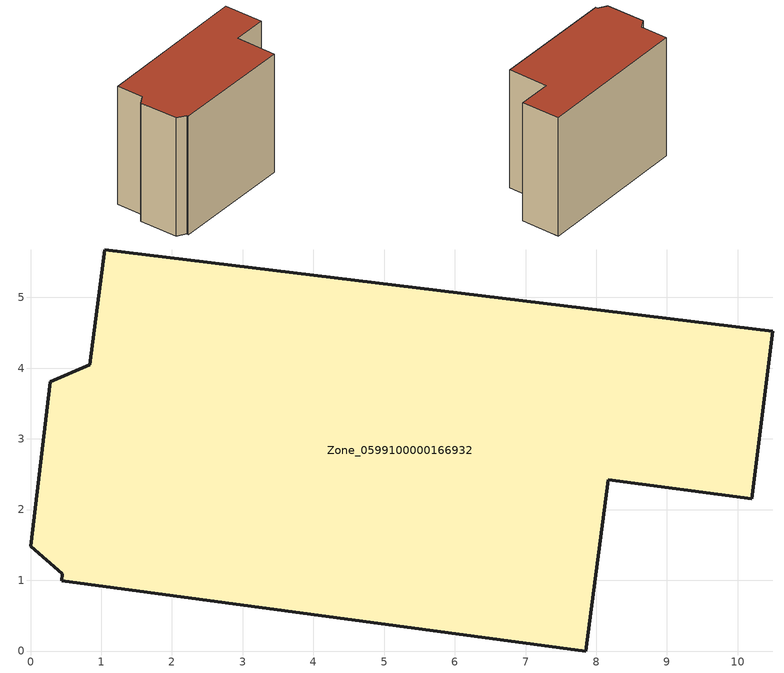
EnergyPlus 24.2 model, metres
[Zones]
Zone_0599100000166932
 floor ground (C_G): 0.45,1.09 0,1.48 0.28,3.81 0.84,4.05 1.05,5.67 10.5,4.52 10.2,2.15 8.17,2.42 7.85,0 0.44,0.99 z2.64
 wall outside (C_F): 0.84,4.05 0.28,3.81 0,1.48 0.45,1.09 0.44,0.99 7.85,0 8.17,2.42 10.2,2.15 10.5,4.52 1.05,5.67 0.84,4.05 z2.64:10.19
 roof outside (C_R): 10.5,4.52 1.05,5.67 0.84,4.05 0.28,3.81 0,1.48 0.45,1.09 0.44,0.99 7.85,0 8.17,2.42 10.2,2.15 z10.19
[BUILDING]
Pand.0599100000166932: North Axis=0; Terrain=City; Loads Convergence Tolerance Value=0.04; Temperature Convergence Tolerance Value=0.4; Solar Distribution=FullExterior; Maximum Number of Warmup Days=25; Minimum Number of Warmup Days=1
[Site:Location]
Rotterdam.The.Hague.AP_ZH_NLD Design_Conditions: Latitude=51.96; Longitude=4.45; Time Zone=1; Elevation=-4.5
[SITE:GROUNDTEMPERATURE:BUILDINGSURFACE]
18, 18, 18, 18, 18, 18, 18, 18, 18, 18, 18, 18
[MATERIAL] Thermal Absorptance=0.9; Solar Absorptance=0.7; Visible Absorptance=0.7
Name | Roughness | Thickness | Conductivity | Density | Specific Heat
G.TI.1946 | MediumSmooth | 0.15 | 1 | 540 | 1210
F.TI.1946 | Rough | 0.3 | 0.857143 | 1920 | 840
R.TI.1946 | MediumRough | 0.2 | 0.1 | 1500 | 1000
[CONSTRUCTION]
C_G: G.TI.1946
C_F: F.TI.1946
C_R: R.TI.1946
[ZONE]
Zone_0599100000166932: Type=1; Multiplier=1; Ceiling Height=Autocalculate; Volume=Autocalculate; Floor Area=autocalculate; Part of Total Floor Area=Yes
[ZONEINFILTRATION:DESIGNFLOWRATE]
Infil_Zone_0599100000166932: Zone or ZoneList or Space or SpaceList=Zone_0599100000166932; Schedule=AlwaysOn; Design Flow Rate Calculation Method=Flow/Area; Flow Rate per Floor Area=0.003; Constant Term Coefficient=1; Temperature Term Coefficient=0; Velocity Term Coefficient=0; Velocity Squared Term Coefficient=0
[HVACTEMPLATE:ZONE:IDEALLOADSAIRSYSTEM]
Zone_0599100000166932: Maximum Heating Supply Air Temperature=50; Minimum Cooling Supply Air Temperature=13; Maximum Heating Supply Air Humidity Ratio=0.0156; Minimum Cooling Supply Air Humidity Ratio=0.0077; Heating Limit=NoLimit; Cooling Limit=NoLimit; Dehumidification Control Type=ConstantSensibleHeatRatio; Cooling Sensible Heat Ratio=0.7; Dehumidification Setpoint=60; Humidification Control Type=None; Humidification Setpoint=30; Outdoor Air Method=None; Outdoor Air Flow Rate per Person=0.00944; Outdoor Air Flow Rate per Zone Floor Area=0; Outdoor Air Flow Rate per Zone=0; Demand Controlled Ventilation Type=None; Outdoor Air Economizer Type=NoEconomizer; Heat Recovery Type=None; Sensible Heat Recovery Effectiveness=0.7; Latent Heat Recovery Effectiveness=0.65
[ZONECONTROL:THERMOSTAT]
ThermostatControl_Zone_0599100000166932: Zone or ZoneList=Zone_0599100000166932; Control Type Schedule=DualSetpointControlType; Control 1=Thermostat_Zone_0599100000166932; Temperature Difference Between Cutout And Setpoint=0
[THERMOSTATSETPOINT:DUALSETPOINT]
Thermostat_Zone_0599100000166932: Heating Setpoint Temperature Schedule=HeatingSetpoint_Zone_0599100000166932; Cooling Setpoint Temperature Schedule=CoolingSetpoint_Zone_0599100000166932
[SCHEDULE:COMPACT]
HeatingSetpoint_Zone_0599100000166932: Through: 12/31, For: AllDays, Until: 24:00, 21
CoolingSetpoint_Zone_0599100000166932: Through: 12/31, For: AllDays, Until: 24:00, 24
DualSetpointControlType: Through: 12/31, For: AllDays, Until: 24:00, 4
AlwaysOn: Through: 12/31, For: AllDays, Until: 24:00, 1
